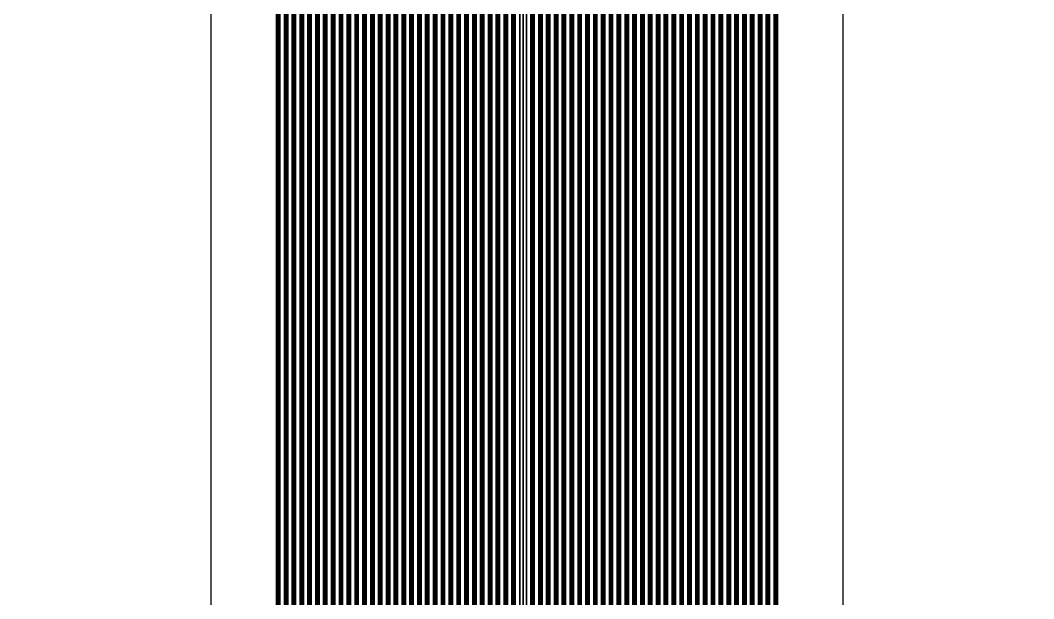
# Model space of a CAD drawing. Header units: metres. Extents: x -1550 to 1550, y -904 to 26100.
# Drawn here: x -1550 to 1550, y 8571 to 10341 of the extents above; entities that cross this region are included whole.
import ezdxf

# ---------------------------------------------------------------- set-up
doc = ezdxf.new("R2010")
doc.units = ezdxf.units.M
for name, color, linetype in [('Metal', 4, 'CONTINUOUS'), ('Polyimide', 3, 'CONTINUOUS'), ('Polyimide_Negative', 5, 'CONTINUOUS')]:
    doc.layers.add(name, color=color, linetype=linetype)

msp = doc.modelspace()

# ---------------------------------------------------------------- linework, layer by layer
at = {"layer": 'Metal'}
for points in [[(-760, 6202.8), (-760, 11993.5), (-762, 11993.5), (-762, 11993.5), (-762, 6202.8)], [(-736, 5948.8), (-736, 11993.5), (-738, 11993.5), (-738, 11993.5), (-738, 5948.8)], [(-712, 5694.8), (-712, 11993.5), (-714, 11993.5), (-714, 11993.5), (-714, 5694.8)], [(-688, 5440.9), (-688, 11993.5), (-690, 11993.5), (-690, 11993.5), (-690, 5440.9)], [(-664, 5186.9), (-664, 11993.5), (-666, 11993.5), (-666, 11993.5), (-666, 5186.9)], [(-640, 4932.9), (-640, 11993.5), (-642, 11993.5), (-642, 11993.5), (-642, 4932.9)], [(-616, 4679), (-616, 11993.5), (-618, 11993.5), (-618, 11993.5), (-618, 4679)], [(-592, 4425), (-592, 11993.5), (-594, 11993.5), (-594, 11993.5), (-594, 4425)], [(-568, 4365), (-568, 11993.5), (-570, 11993.5), (-570, 11993.5), (-570, 4365)], [(-544, 4305), (-544, 11993.5), (-546, 11993.5), (-546, 11993.5), (-546, 4305)], [(-520, 4245), (-520, 11993.5), (-522, 11993.5), (-522, 11993.5), (-522, 4245)], [(-496, 4185), (-496, 11993.5), (-498, 11993.5), (-498, 11993.5), (-498, 4185)], [(-472, 4125), (-472, 11993.5), (-474, 11993.5), (-474, 11993.5), (-474, 4125)], [(-448, 4065), (-448, 11993.5), (-450, 11993.5), (-450, 11993.5), (-450, 4065)], [(-424, 4005), (-424, 11993.5), (-426, 11993.5), (-426, 11993.5), (-426, 4005)], [(-400, 3945), (-400, 11993.5), (-402, 11993.5), (-402, 11993.5), (-402, 3945)], [(-376, 3691), (-376, 11993.5), (-378, 11993.5), (-378, 11993.5), (-378, 3691)], [(-352, 3437.1), (-352, 11993.5), (-354, 11993.5), (-354, 11993.5), (-354, 3437.1)], [(-328, 3183.1), (-328, 11993.5), (-330, 11993.5), (-330, 11993.5), (-330, 3183.1)], [(-304, 2929.1), (-304, 11993.5), (-306, 11993.5), (-306, 11993.5), (-306, 2929.1)], [(-280, 2675.2), (-280, 11993.5), (-282, 11993.5), (-282, 11993.5), (-282, 2675.2)], [(-256, 2421.2), (-256, 11993.5), (-258, 11993.5), (-258, 11993.5), (-258, 2421.2)], [(-232, 2167.2), (-232, 11993.5), (-234, 11993.5), (-234, 11993.5), (-234, 2167.2)], [(-208, 1913.3), (-208, 11993.5), (-210, 11993.5), (-210, 11993.5), (-210, 1913.3)], [(-184, 1659.3), (-184, 11993.5), (-186, 11993.5), (-186, 11993.5), (-186, 1659.3)], [(-160, 1405.3), (-160, 11993.5), (-162, 11993.5), (-162, 11993.5), (-162, 1405.3)], [(-136, 1151.4), (-136, 11993.5), (-138, 11993.5), (-138, 11993.5), (-138, 1151.4)], [(-112, 897.4), (-112, 11993.5), (-114, 11993.5), (-114, 11993.5), (-114, 897.4)], [(-88, 643.4), (-88, 11993.5), (-90, 11993.5), (-90, 11993.5), (-90, 643.4)], [(-64, 389.5), (-64, 11993.5), (-66, 11993.5), (-66, 11993.5), (-66, 389.5)], [(-40, 135.5), (-40, 11993.5), (-42, 11993.5), (-42, 11993.5), (-42, 135.5)], [(-11, -118.5), (-11, 11993.5), (-13, 11993.5), (-13, 11993.5), (-13, -118.5)], [(18, 8.5), (18, 11993.5), (16, 11993.5), (16, 11993.5), (16, 8.5)], [(42, 262.5), (42, 11993.5), (40, 11993.5), (40, 11993.5), (40, 262.5)], [(66, 516.4), (66, 11993.5), (64, 11993.5), (64, 11993.5), (64, 516.4)], [(90, 770.4), (90, 11993.5), (88, 11993.5), (88, 11993.5), (88, 770.4)], [(114, 1024.4), (114, 11993.5), (112, 11993.5), (112, 11993.5), (112, 1024.4)], [(138, 1278.3), (138, 11993.5), (136, 11993.5), (136, 11993.5), (136, 1278.3)], [(162, 1532.3), (162, 11993.5), (160, 11993.5), (160, 11993.5), (160, 1532.3)], [(186, 1786.3), (186, 11993.5), (184, 11993.5), (184, 11993.5), (184, 1786.3)], [(210, 2040.2), (210, 11993.5), (208, 11993.5), (208, 11993.5), (208, 2040.2)], [(234, 2294.2), (234, 11993.5), (232, 11993.5), (232, 11993.5), (232, 2294.2)], [(258, 2548.2), (258, 11993.5), (256, 11993.5), (256, 11993.5), (256, 2548.2)], [(282, 2802.2), (282, 11993.5), (280, 11993.5), (280, 11993.5), (280, 2802.2)], [(306, 3056.1), (306, 11993.5), (304, 11993.5), (304, 11993.5), (304, 3056.1)], [(330, 3310.1), (330, 11993.5), (328, 11993.5), (328, 11993.5), (328, 3310.1)], [(354, 3564.1), (354, 11993.5), (352, 11993.5), (352, 11993.5), (352, 3564.1)], [(378, 3818), (378, 11993.5), (376, 11993.5), (376, 11993.5), (376, 3818)], [(402, 3975), (402, 11993.5), (400, 11993.5), (400, 11993.5), (400, 3975)], [(426, 4035), (426, 11993.5), (424, 11993.5), (424, 11993.5), (424, 4035)], [(450, 4095), (450, 11993.5), (448, 11993.5), (448, 11993.5), (448, 4095)], [(474, 4155), (474, 11993.5), (472, 11993.5), (472, 11993.5), (472, 4155)], [(498, 4215), (498, 11993.5), (496, 11993.5), (496, 11993.5), (496, 4215)], [(522, 4275), (522, 11993.5), (520, 11993.5), (520, 11993.5), (520, 4275)], [(546, 4335), (546, 11993.5), (544, 11993.5), (544, 11993.5), (544, 4335)], [(570, 4395), (570, 11993.5), (568, 11993.5), (568, 11993.5), (568, 4395)], [(594, 4552), (594, 11993.5), (592, 11993.5), (592, 11993.5), (592, 4552)], [(618, 4806), (618, 11993.5), (616, 11993.5), (616, 11993.5), (616, 4806)], [(642, 5059.9), (642, 11993.5), (640, 11993.5), (640, 11993.5), (640, 5059.9)], [(666, 5313.9), (666, 11993.5), (664, 11993.5), (664, 11993.5), (664, 5313.9)], [(690, 5567.9), (690, 11993.5), (688, 11993.5), (688, 11993.5), (688, 5567.9)], [(714, 5821.8), (714, 11993.5), (712, 11993.5), (712, 11993.5), (712, 5821.8)], [(738, 6075.8), (738, 11993.5), (736, 11993.5), (736, 11993.5), (736, 6075.8)], [(762, 6329.8), (762, 11993.5), (760, 11993.5), (760, 11993.5), (760, 6329.8)]]:
    msp.add_lwpolyline(points, dxfattribs=at)
at = {"layer": 'Polyimide'}
for points in [[(-766, 6206.8), (-766, 11978.5), (-765.9, 11978.5), (-766, 11978.5), (-766, 11978.6), (-766, 11993.3), (-766, 11993.7), (-768.3, 12018.9), (-768.3, 12019), (-768.2, 12019), (-768.3, 12019), (-950, 13993.5)], [(950, 13993.5), (768.3, 12019), (768.2, 12019), (768.3, 12019), (768.3, 12018.9), (766, 11993.7), (766, 11993.3), (766, 11978.6), (766, 11978.5), (765.9, 11978.5), (766, 11978.5), (766, 6333.8)], [(-756, 11978.5), (-756, 6206.8)], [(-742, 5952.8), (-742, 11978.5)], [(-732, 11978.5), (-732, 5952.8)], [(-718, 5698.8), (-718, 11978.5)], [(-708, 11978.5), (-708, 5698.8)], [(-694, 5444.9), (-694, 11978.5)], [(-684, 11978.5), (-684, 5444.9)], [(-670, 5190.9), (-670, 11978.5)], [(-660, 11978.5), (-660, 5190.9)], [(-646, 4936.9), (-646, 11978.5)], [(-636, 11978.5), (-636, 4936.9)], [(-622, 4683), (-622, 11978.5)], [(-612, 11978.5), (-612, 4683)], [(-598, 4429), (-598, 11978.5)], [(-588, 11978.5), (-588, 4429)], [(-574, 4369), (-574, 11978.5)], [(-564, 11978.5), (-564, 4369)], [(-550, 4309), (-550, 11978.5)], [(-540, 11978.5), (-540, 4309)], [(-526, 4249), (-526, 11978.5)], [(-516, 11978.5), (-516, 4249)], [(-502, 4189), (-502, 11978.5)], [(-492, 11978.5), (-492, 4189)], [(-478, 4129), (-478, 11978.5)], [(-468, 11978.5), (-468, 4129)], [(-454, 4069), (-454, 11978.5)], [(-444, 11978.5), (-444, 4069)], [(-430, 4009), (-430, 11978.5)], [(-420, 11978.5), (-420, 4009)], [(-406, 3949), (-406, 11978.5)], [(-396, 11978.5), (-396, 3949)], [(-382, 3695), (-382, 11978.5)], [(-372, 11978.5), (-372, 3695)], [(-358, 3441.1), (-358, 11978.5)], [(-348, 11978.5), (-348, 3441.1)], [(-334, 3187.1), (-334, 11978.5)], [(-324, 11978.5), (-324, 3187.1)], [(-310, 2933.1), (-310, 11978.5)], [(-300, 11978.5), (-300, 2933.1)], [(-286, 2679.2), (-286, 11978.5)], [(-276, 11978.5), (-276, 2679.2)], [(-262, 2425.2), (-262, 11978.5)], [(-252, 11978.5), (-252, 2425.2)], [(-238, 2171.2), (-238, 11978.5)], [(-228, 11978.5), (-228, 2171.2)], [(-214, 1917.3), (-214, 11978.5)], [(-204, 11978.5), (-204, 1917.3)], [(-190, 1663.3), (-190, 11978.5)], [(-180, 11978.5), (-180, 1663.3)], [(-166, 1409.3), (-166, 11978.5)], [(-156, 11978.5), (-156, 1409.3)], [(-142, 1155.4), (-142, 11978.5)], [(-132, 11978.5), (-132, 1155.4)], [(-118, 901.4), (-118, 11978.5)], [(-108, 11978.5), (-108, 901.4)], [(-94, 647.4), (-94, 11978.5)], [(-84, 11978.5), (-84, 647.4)], [(-70, 393.5), (-70, 11978.5)], [(-60, 11978.5), (-60, 393.5)], [(-46, 139.5), (-46, 11978.5)], [(-36, 11978.5), (-36, 139.5)], [(-22, -116.5), (-22, 11978.5)], [(-2, 11978.5), (-2, -116.5)], [(12, 12.5), (12, 11978.5)], [(22, 11978.5), (22, 12.5)], [(36, 266.5), (36, 11978.5)], [(46, 11978.5), (46, 266.5)], [(60, 520.4), (60, 11978.5)], [(70, 11978.5), (70, 520.4)], [(84, 774.4), (84, 11978.5)], [(94, 11978.5), (94, 774.4)], [(108, 1028.4), (108, 11978.5)], [(118, 11978.5), (118, 1028.4)], [(132, 1282.3), (132, 11978.5)], [(142, 11978.5), (142, 1282.3)], [(156, 1536.3), (156, 11978.5)], [(166, 11978.5), (166, 1536.3)], [(180, 1790.3), (180, 11978.5)], [(190, 11978.5), (190, 1790.3)], [(204, 2044.2), (204, 11978.5)], [(214, 11978.5), (214, 2044.2)], [(228, 2298.2), (228, 11978.5)], [(238, 11978.5), (238, 2298.2)], [(252, 2552.2), (252, 11978.5)], [(262, 11978.5), (262, 2552.2)], [(276, 2806.2), (276, 11978.5)], [(286, 11978.5), (286, 2806.2)], [(300, 3060.1), (300, 11978.5)], [(310, 11978.5), (310, 3060.1)], [(324, 3314.1), (324, 11978.5)], [(334, 11978.5), (334, 3314.1)], [(348, 3568.1), (348, 11978.5)], [(358, 11978.5), (358, 3568.1)], [(372, 3822), (372, 11978.5)], [(382, 11978.5), (382, 3822)], [(396, 3979), (396, 11978.5)], [(406, 11978.5), (406, 3979)], [(420, 4039), (420, 11978.5)], [(430, 11978.5), (430, 4039)], [(444, 4099), (444, 11978.5)], [(454, 11978.5), (454, 4099)], [(468, 4159), (468, 11978.5)], [(478, 11978.5), (478, 4159)], [(492, 4219), (492, 11978.5)], [(502, 11978.5), (502, 4219)], [(516, 4279), (516, 11978.5)], [(526, 11978.5), (526, 4279)], [(540, 4339), (540, 11978.5)], [(550, 11978.5), (550, 4339)], [(564, 4399), (564, 11978.5)], [(574, 11978.5), (574, 4399)], [(588, 4556), (588, 11978.5)], [(598, 11978.5), (598, 4556)], [(612, 4810), (612, 11978.5)], [(622, 11978.5), (622, 4810)], [(636, 5063.9), (636, 11978.5)], [(646, 11978.5), (646, 5063.9)], [(660, 5317.9), (660, 11978.5)], [(670, 11978.5), (670, 5317.9)], [(684, 5571.9), (684, 11978.5)], [(694, 11978.5), (694, 5571.9)], [(708, 5825.8), (708, 11978.5)], [(718, 11978.5), (718, 5825.8)], [(732, 6079.8), (732, 11978.5)], [(742, 11978.5), (742, 6079.8)], [(756, 6333.8), (756, 11978.5)]]:
    msp.add_lwpolyline(points, dxfattribs=at)
at = {"layer": 'Polyimide_Negative'}
for points in [[(-46.7, -651.8), (-966, 6040.8), (-966, 6040.8), (-966, 11993.5), (-966.9, 11993.5), (-967.5, 12000.6), (-967.5, 12000.7), (-1150, 13984.3), (-1150, 15050), (-1208.7, 15050), (-1260.9, 15054.6), (-1320, 15070.4), (-1375.4, 15096.2), (-1425.5, 15131.3), (-1468.7, 15174.5), (-1503.8, 15224.6), (-1529.6, 15280), (-1545.4, 15339.1), (-1550, 15391.3), (-1550, 26100)], [(1550, 26100), (1550, 15391.3), (1545.4, 15339.1), (1529.6, 15280), (1503.8, 15224.6), (1468.7, 15174.5), (1425.5, 15131.3), (1375.4, 15096.2), (1320, 15070.4), (1260.9, 15054.6), (1208.7, 15050), (1150, 15050), (1150, 13984.3), (967.5, 12000.7), (966.8, 11993.5), (966, 11993.5), (966, 6040.8), (24.8, -642.6)], [(-950, 13993.5), (-768.3, 12019), (-768.2, 12019), (-768.3, 12019), (-768.3, 12018.9), (-766, 11993.7), (-766, 11993.3), (-766, 11978.6), (-766, 11978.5), (-765.9, 11978.5), (-766, 11978.5), (-766, 6206.8)], [(766, 6333.8), (766, 11978.5), (765.9, 11978.5), (766, 11978.5), (766, 11978.6), (766, 11993.3), (766, 11993.7), (768.3, 12018.9), (768.3, 12019), (768.2, 12019), (768.3, 12019), (950, 13993.5)], [(-756, 6206.8), (-756, 11978.5)], [(-742, 11978.5), (-742, 5952.8)], [(-732, 5952.8), (-732, 11978.5)], [(-718, 11978.5), (-718, 5698.8)], [(-708, 5698.8), (-708, 11978.5)], [(-694, 11978.5), (-694, 5444.9)], [(-684, 5444.9), (-684, 11978.5)], [(-670, 11978.5), (-670, 5190.9)], [(-660, 5190.9), (-660, 11978.5)], [(-646, 11978.5), (-646, 4936.9)], [(-636, 4936.9), (-636, 11978.5)], [(-622, 11978.5), (-622, 4683)], [(-612, 4683), (-612, 11978.5)], [(-598, 11978.5), (-598, 4429)], [(-588, 4429), (-588, 11978.5)], [(-574, 11978.5), (-574, 4369)], [(-564, 4369), (-564, 11978.5)], [(-550, 11978.5), (-550, 4309)], [(-540, 4309), (-540, 11978.5)], [(-526, 11978.5), (-526, 4249)], [(-516, 4249), (-516, 11978.5)], [(-502, 11978.5), (-502, 4189)], [(-492, 4189), (-492, 11978.5)], [(-478, 11978.5), (-478, 4129)], [(-468, 4129), (-468, 11978.5)], [(-454, 11978.5), (-454, 4069)], [(-444, 4069), (-444, 11978.5)], [(-430, 11978.5), (-430, 4009)], [(-420, 4009), (-420, 11978.5)], [(-406, 11978.5), (-406, 3949)], [(-396, 3949), (-396, 11978.5)], [(-382, 11978.5), (-382, 3695)], [(-372, 3695), (-372, 11978.5)], [(-358, 11978.5), (-358, 3441.1)], [(-348, 3441.1), (-348, 11978.5)], [(-334, 11978.5), (-334, 3187.1)], [(-324, 3187.1), (-324, 11978.5)], [(-310, 11978.5), (-310, 2933.1)], [(-300, 2933.1), (-300, 11978.5)], [(-286, 11978.5), (-286, 2679.2)], [(-276, 2679.2), (-276, 11978.5)], [(-262, 11978.5), (-262, 2425.2)], [(-252, 2425.2), (-252, 11978.5)], [(-238, 11978.5), (-238, 2171.2)], [(-228, 2171.2), (-228, 11978.5)], [(-214, 11978.5), (-214, 1917.3)], [(-204, 1917.3), (-204, 11978.5)], [(-190, 11978.5), (-190, 1663.3)], [(-180, 1663.3), (-180, 11978.5)], [(-166, 11978.5), (-166, 1409.3)], [(-156, 1409.3), (-156, 11978.5)], [(-142, 11978.5), (-142, 1155.4)], [(-132, 1155.4), (-132, 11978.5)], [(-118, 11978.5), (-118, 901.4)], [(-108, 901.4), (-108, 11978.5)], [(-94, 11978.5), (-94, 647.4)], [(-84, 647.4), (-84, 11978.5)], [(-70, 11978.5), (-70, 393.5)], [(-60, 393.5), (-60, 11978.5)], [(-46, 11978.5), (-46, 139.5)], [(-36, 139.5), (-36, 11978.5)], [(-22, 11978.5), (-22, -116.5)], [(-2, -116.5), (-2, 11978.5)], [(12, 11978.5), (12, 12.5)], [(22, 12.5), (22, 11978.5)], [(36, 11978.5), (36, 266.5)], [(46, 266.5), (46, 11978.5)], [(60, 11978.5), (60, 520.4)], [(70, 520.4), (70, 11978.5)], [(84, 11978.5), (84, 774.4)], [(94, 774.4), (94, 11978.5)], [(108, 11978.5), (108, 1028.4)], [(118, 1028.4), (118, 11978.5)], [(132, 11978.5), (132, 1282.3)], [(142, 1282.3), (142, 11978.5)], [(156, 11978.5), (156, 1536.3)], [(166, 1536.3), (166, 11978.5)], [(180, 11978.5), (180, 1790.3)], [(190, 1790.3), (190, 11978.5)], [(204, 11978.5), (204, 2044.2)], [(214, 2044.2), (214, 11978.5)], [(228, 11978.5), (228, 2298.2)], [(238, 2298.2), (238, 11978.5)], [(252, 11978.5), (252, 2552.2)], [(262, 2552.2), (262, 11978.5)], [(276, 11978.5), (276, 2806.2)], [(286, 2806.2), (286, 11978.5)], [(300, 11978.5), (300, 3060.1)], [(310, 3060.1), (310, 11978.5)], [(324, 11978.5), (324, 3314.1)], [(334, 3314.1), (334, 11978.5)], [(348, 11978.5), (348, 3568.1)], [(358, 3568.1), (358, 11978.5)], [(372, 11978.5), (372, 3822)], [(382, 3822), (382, 11978.5)], [(396, 11978.5), (396, 3979)], [(406, 3979), (406, 11978.5)], [(420, 11978.5), (420, 4039)], [(430, 4039), (430, 11978.5)], [(444, 11978.5), (444, 4099)], [(454, 4099), (454, 11978.5)], [(468, 11978.5), (468, 4159)], [(478, 4159), (478, 11978.5)], [(492, 11978.5), (492, 4219)], [(502, 4219), (502, 11978.5)], [(516, 11978.5), (516, 4279)], [(526, 4279), (526, 11978.5)], [(540, 11978.5), (540, 4339)], [(550, 4339), (550, 11978.5)], [(564, 11978.5), (564, 4399)], [(574, 4399), (574, 11978.5)], [(588, 11978.5), (588, 4556)], [(598, 4556), (598, 11978.5)], [(612, 11978.5), (612, 4810)], [(622, 4810), (622, 11978.5)], [(636, 11978.5), (636, 5063.9)], [(646, 5063.9), (646, 11978.5)], [(660, 11978.5), (660, 5317.9)], [(670, 5317.9), (670, 11978.5)], [(684, 11978.5), (684, 5571.9)], [(694, 5571.9), (694, 11978.5)], [(708, 11978.5), (708, 5825.8)], [(718, 5825.8), (718, 11978.5)], [(732, 11978.5), (732, 6079.8)], [(742, 6079.8), (742, 11978.5)], [(756, 11978.5), (756, 6333.8)]]:
    msp.add_lwpolyline(points, dxfattribs=at)

doc.saveas('drawing.dxf')
